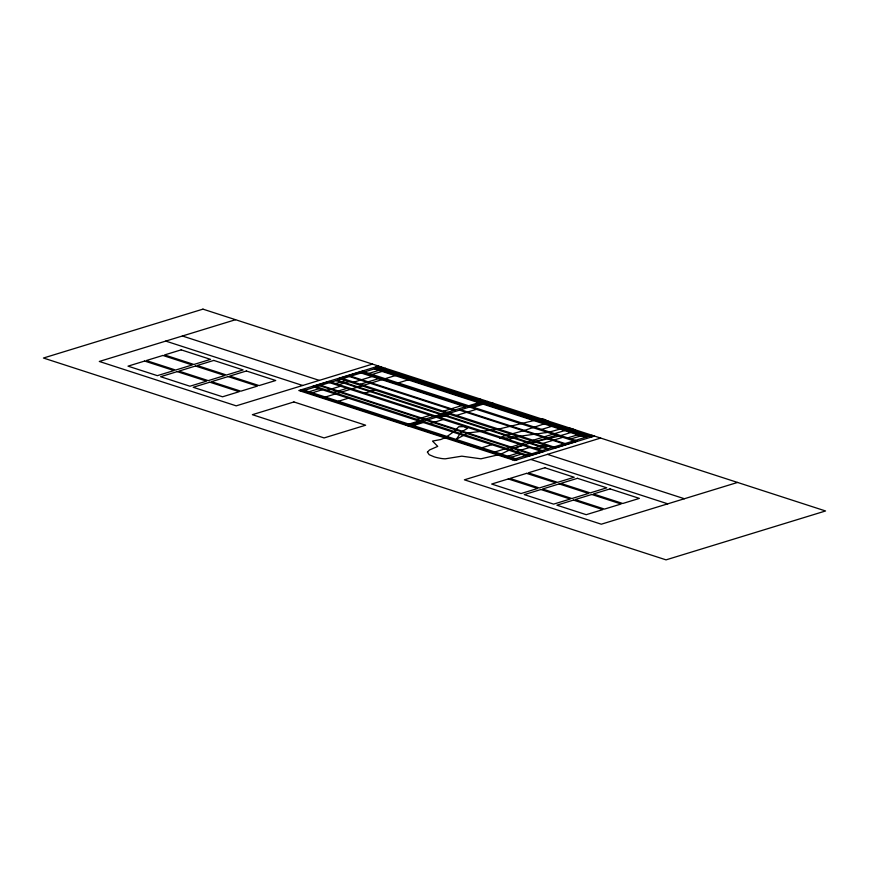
<?xml version="1.0" encoding="UTF-8"?>
<svg xmlns="http://www.w3.org/2000/svg" width="869" height="869" viewBox="0 0 869 869"><rect width="100%" height="100%" fill="white"/><g stroke="black" fill="none" stroke-linecap="round" stroke-linejoin="round"><path stroke-width="1.3" d="M235.553 319.705L99.305 361.461L236.216 405.845L372.453 364.089M378.569 366.066L298.817 390.518L514.774 460.527L594.515 436.075M301.261 391.311L381.013 366.859M309.071 391.745L319.032 388.682M335.651 383.587L345.623 380.535M368.88 373.409L382.175 369.336M383.837 368.825L385.488 368.315M312.329 392.799L322.29 389.746M338.91 384.652L348.882 381.589M372.138 374.463L385.434 370.39M327.211 390.29L340.507 386.216M353.802 382.143L373.735 376.027M333.739 392.397L347.024 388.324M360.32 384.25L380.253 378.145M396.872 373.051L398.534 372.54M325.364 397.024L335.336 393.972M336.998 393.461L350.283 389.388M351.945 388.877L361.917 385.825M363.579 385.315L383.511 379.199M385.173 378.688L398.469 374.615M338.399 401.25L348.371 398.198M364.991 393.103L374.952 390.051M398.219 382.914L411.504 378.841M478.363 399.468L480.025 398.958M416.859 419.347L430.144 415.273M443.44 411.2L463.373 405.095M405.573 425.126L485.326 400.674M410.114 424.496L420.085 421.443M436.694 416.349L446.666 413.296M469.933 406.171L483.218 402.097M408.017 425.919L487.77 401.467M413.372 425.56L423.344 422.497M439.964 417.413L449.925 414.35M473.192 407.224L486.477 403.151M491.398 403.694L493.06 403.183M429.894 423.572L443.19 419.499M456.475 415.425L476.418 409.321M481.828 447.752L491.8 444.689M508.408 439.595L518.38 436.542M541.637 429.416L554.933 425.343M494.863 451.978L504.835 448.915M506.497 448.415L519.792 444.341M521.454 443.831L531.415 440.768M533.077 440.257L553.021 434.152M554.683 433.642L567.968 429.568M509.755 449.469L523.051 445.395M536.336 441.322L556.279 435.206M516.273 451.576L529.569 447.502M542.864 443.429L562.797 437.324M507.909 456.203L517.87 453.151M534.489 448.056L544.461 444.993M567.718 437.867L581.013 433.794M511.168 457.257L521.139 454.205M537.748 449.11L547.72 446.058M570.976 438.921L584.272 434.848M512.33 459.734L592.071 435.282M600.631 438.063L464.394 479.818L601.294 524.203L737.542 482.447M375.614 368.521L479.916 402.336M482.371 403.129L586.673 436.944M374.365 368.901L478.678 402.716M481.122 403.509L585.434 437.324M360.7 371.802L575.832 441.55M362.319 372.595L466.631 406.41M361.069 372.975L465.382 406.79M460.766 409.744L565.078 443.559M459.516 410.125L563.829 443.94M350.685 376.158L454.998 409.972M349.447 376.538L453.748 410.353M340.757 377.917L555.899 447.654M337.4 380.231L441.713 414.046M444.157 414.839L548.458 448.654M336.151 380.611L440.464 414.426M442.908 415.219L547.22 449.034M327.472 381.991L542.604 451.739M182.381 335.999L319.292 380.383M547.47 454.357L684.37 498.741M320.78 385.325L425.093 419.14M427.537 419.933L531.85 453.748M319.542 385.706L423.844 419.521M426.288 420.314L530.601 454.129M314.176 386.064L529.319 455.812M165.762 341.093L302.673 385.478M530.85 459.451L667.761 503.835M302.51 390.92L406.811 424.735M409.266 425.528L513.568 459.343M427.418 452.13L429.21 454.715L434.207 456.844A13.176 3.237 11.7 0 0 437.4 457.713L440.626 458.365A10.732 2.629 11.7 0 0 442.994 458.68A9.363 2.292 11.7 0 0 445.33 458.81L461.819 456.171L480.926 458.81L497.046 455.095A552.271 135.477 11.7 0 0 502.977 453.194C525.593 441.159 551.869 440.029 575.267 430.774L575.397 430.285C565.893 424.365 554.009 432.36 543.766 432.881A110.624 27.135 11.7 0 1 538.726 433.631L512.21 437.292A249.457 61.199 11.7 0 1 507.561 437.933L499.653 438.324L503.39 436.205L523.029 430.883L543.125 424.246L548.676 421.508L543.875 419.173L540.627 418.901L498.632 429.101A89.225 21.888 11.7 0 1 493.918 429.797L468.076 432.936L456.366 439.258L461.276 431.936L467.565 428.363L463.611 426.636L458.658 426.766L454.824 430.915L445.634 437.531L440.713 439.54L432.501 441.083L437.737 446.384L429.558 449.946L427.418 452.13M202.955 309.136L43.45 358.028L666.045 559.864L825.55 510.972L202.955 309.136M144.623 361.059L128.015 366.153L157.343 375.658L173.963 370.563L144.623 361.059M162.905 355.454L146.285 360.548L175.625 370.053L192.234 364.969L162.905 355.454M181.176 349.849L164.567 354.943L193.896 364.459L210.515 359.364L181.176 349.849M177.222 371.628L160.602 376.712L189.942 386.227L206.561 381.133L177.222 371.628M195.503 366.023L178.884 371.117L208.223 380.622L224.832 375.527L195.503 366.023M213.774 360.418L197.165 365.512L226.494 375.028L243.114 369.933L213.774 360.418M209.82 382.186L193.2 387.281L222.54 396.796L239.16 391.702L209.82 382.186M228.091 376.592L211.482 381.687L240.822 391.191L257.43 386.097L228.091 376.592M246.372 370.987L229.753 376.081L259.092 385.586L275.712 380.503L246.372 370.987M302.542 389.627L300.88 390.138L516.023 459.886L517.685 459.375L302.542 389.627M329.134 381.48L312.514 386.575L527.657 456.312L544.266 451.228L329.134 381.48M362.362 371.291L339.095 378.428L554.237 448.165L577.494 441.039L362.362 371.291M377.309 366.707L375.647 367.218L590.79 436.966L592.452 436.455L377.309 366.707M293.918 401.956L252.379 414.687L324.094 437.933L365.632 425.202L293.918 401.956M508.3 478.949L491.68 484.044L521.02 493.559L537.629 488.465L508.3 478.949M526.571 473.355L509.962 478.439L539.291 487.954L555.91 482.86L526.571 473.355M544.852 467.75L528.233 472.845L557.572 482.349L574.181 477.266L544.852 467.75M540.887 489.519L524.279 494.613L553.618 504.129L570.227 499.034L540.887 489.519M559.169 483.914L542.549 489.008L571.889 498.524L588.509 493.429L559.169 483.914M577.44 478.319L560.831 483.414L590.17 492.919L606.779 487.824L577.44 478.319M573.486 500.088L556.877 505.182L586.217 514.687L602.825 509.603L573.486 500.088M591.767 494.483L575.148 499.577L604.487 509.093L621.107 503.998L591.767 494.483M610.038 488.889L593.429 493.972L622.769 503.488L639.378 498.393L610.038 488.889"/></g></svg>
